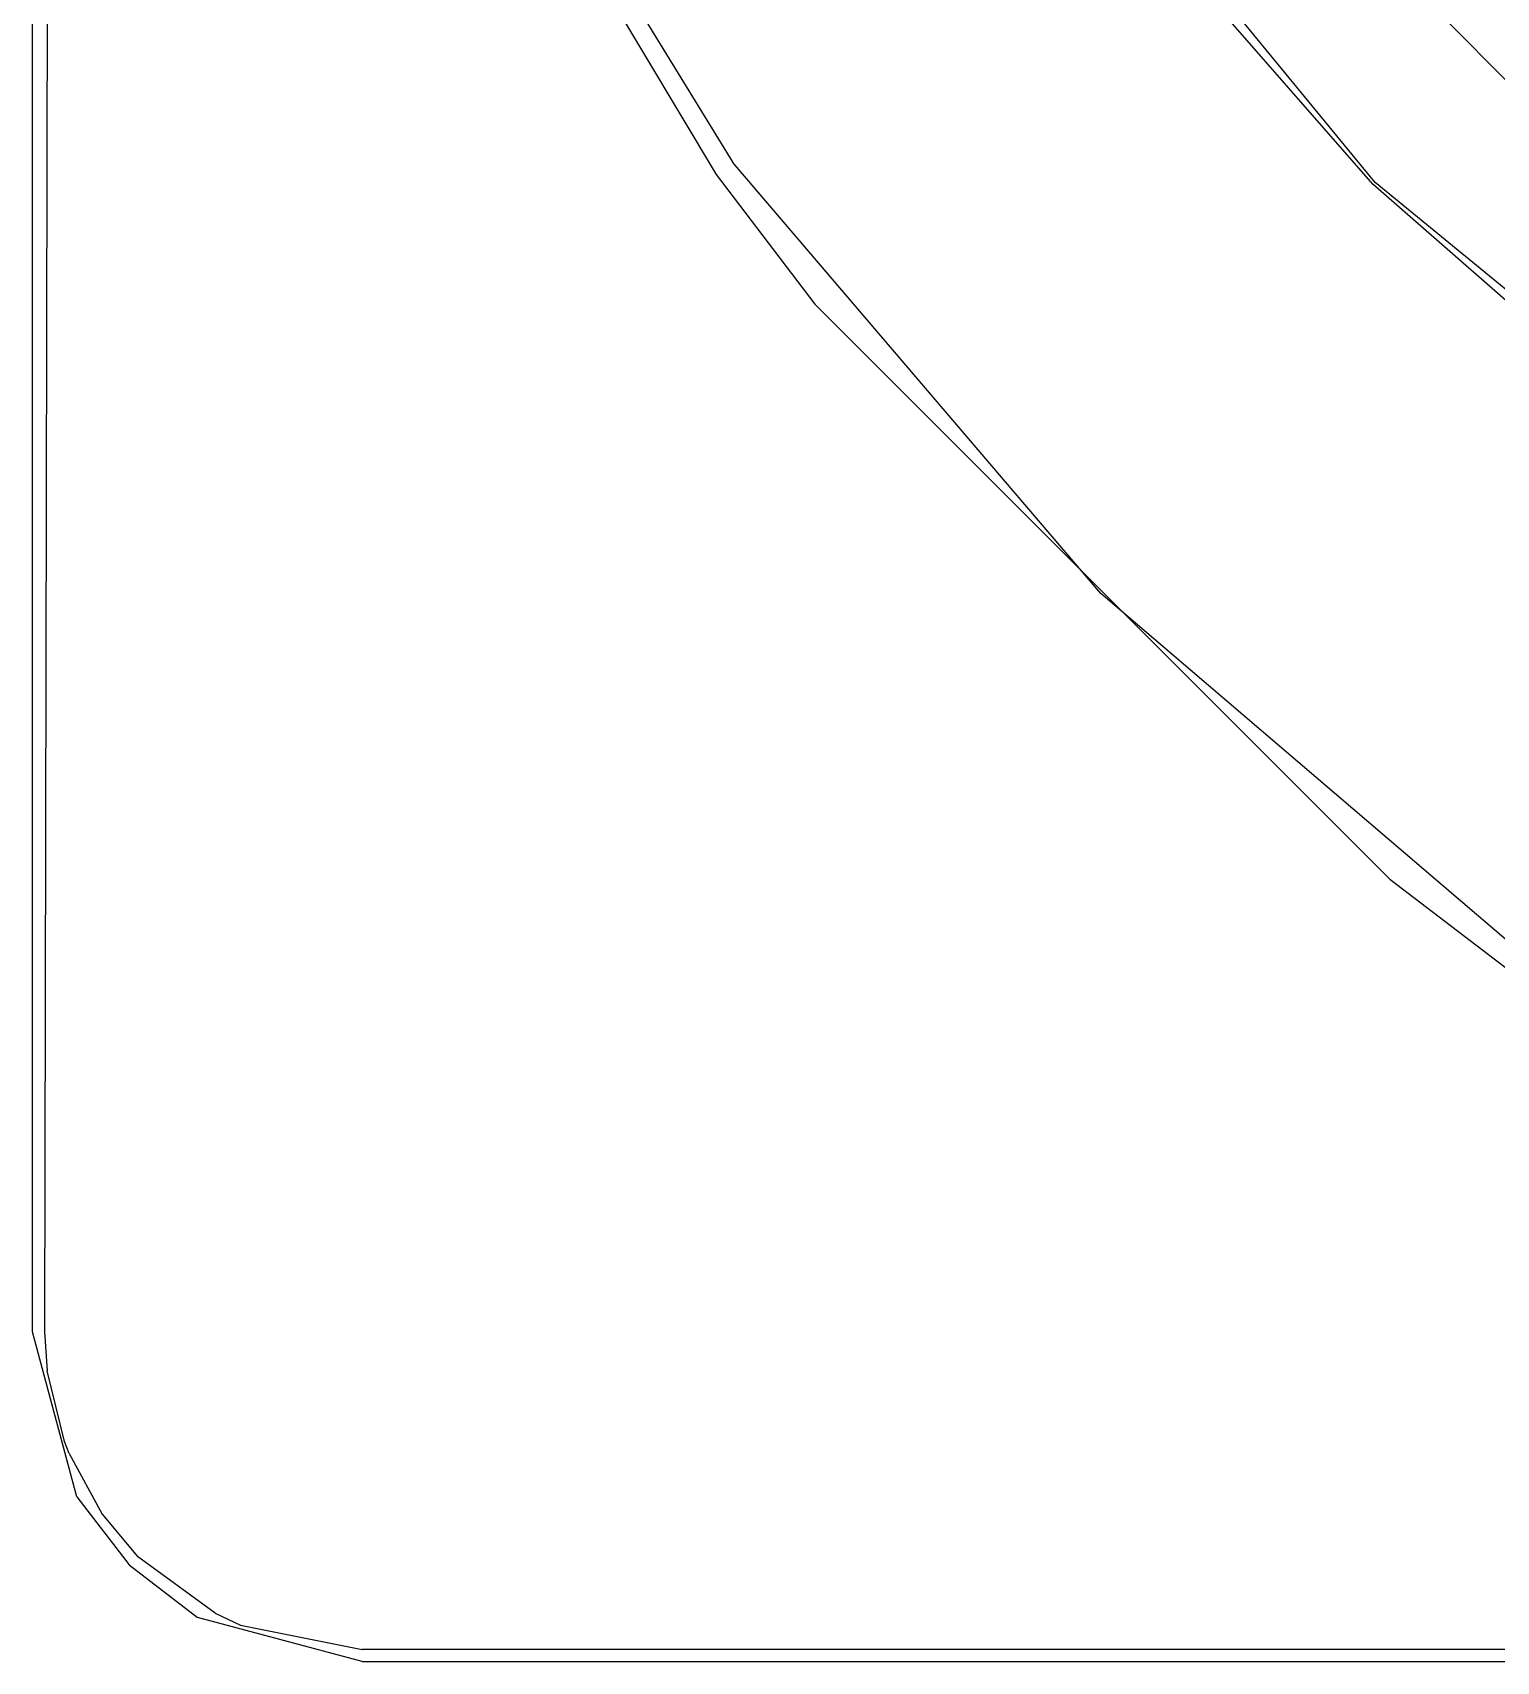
# Model space of a CAD drawing. Extents: x 2903 to 3133, y -1117 to -811.
# Drawn here: x 2903.23 to 2916.57, y -1116.88 to -1102.03 of the extents above; entities that cross this region are included whole.
import ezdxf

# ---------------------------------------------------------------- set-up
doc = ezdxf.new("R2010")
doc.units = 0
doc.header["$MEASUREMENT"] = 0
for name, color, linetype in [('Layer1', 252, 'CONTINUOUS'), ('Layer2', 252, 'CONTINUOUS'), ('Layer3', 254, 'CONTINUOUS')]:
    doc.layers.add(name, color=color, linetype=linetype)

msp = doc.modelspace()

# ---------------------------------------------------------------- linework, layer by layer
at = {"layer": 'Layer1', "linetype": 'Continuous'}
for points, invisible_edges in [([(2904.235, -813.881, 221.005), (2909.609, -845.086, 221.005), (2909.609, -1082.669, 221.005), (2904.235, -1113.873, 221.005)], 15), ([(2903.305, -977.075, 220.379), (2903.305, -1113.874, 220.379), (2903.231, -1113.874, 219.993), (2903.231, -977.075, 219.993)], 15), ([(2903.522, -977.075, 220.708), (2903.522, -1113.874, 220.708), (2903.305, -1113.874, 220.379), (2903.305, -977.075, 220.379)], 15), ([(2903.849, -1113.874, 220.928), (2903.522, -1113.874, 220.708), (2903.522, -977.075, 220.708), (2903.849, -977.075, 220.928)], 15), ([(2903.849, -977.075, 220.928), (2904.235, -977.075, 221.005), (2904.235, -1113.874, 221.005), (2903.849, -1113.874, 220.928)], 15), ([(2904.235, -1113.874, 221.005), (2908.233, -1113.874, 221.005), (2908.233, -977.075, 221.005), (2904.235, -977.075, 221.005)], 15), ([(2909.609, -1082.669, 221.005), (2910.989, -1091.319, 221.005), (2904.235, -1113.873, 221.005)], 15), ([(2914.989, -1099.112, 221.005), (2910.989, -1091.319, 221.005), (2904.235, -1113.874, 221.005), (2904.503, -1114.874, 221.005)], 15), ([(2909.114, -1111.517, 205.818), (2909.089, -1097.992, 202.944), (2915.498, -1096.295, 200.674)], 15), ([(2916.928, -1098.384, 201.056), (2916.236, -1097.574, 200.884), (2915.498, -1096.295, 200.674), (2909.114, -1111.517, 205.818)], 15), ([(2914.989, -1099.112, 221.005), (2916.148, -1097.752, 221.005), (2922.561, -1104.105, 221.005), (2921.211, -1105.277, 221.005)], 15), ([(2919.872, -1100.884, 130.707), (2916.092, -1097.675, 221.005), (2922.437, -1104.02, 221.005)], 13), ([(2903.371, -1097.886, 203.928), (2903.341, -1113.874, 207.326), (2903.231, -1113.874, 219.993), (2903.231, -1097.886, 219.993)], 10), ([(2903.479, -1113.978, 206.839), (2903.479, -1113.978, 206.839), (2903.341, -1113.874, 207.326), (2903.371, -1097.886, 203.928)], 15), ([(2903.508, -1097.938, 203.429), (2903.371, -1097.886, 203.928), (2903.479, -1113.978, 206.839), (2903.642, -1114.022, 206.634)], 15), ([(2903.846, -1114.054, 206.483), (2903.642, -1114.022, 206.634), (2903.508, -1097.938, 203.429), (2903.876, -1097.977, 203.065)], 15), ([(2904.375, -1097.991, 202.932), (2903.876, -1097.977, 203.065), (2903.846, -1114.054, 206.483), (2904.345, -1114.083, 206.353)], 15), ([(2904.345, -1114.083, 206.353), (2904.345, -1114.083, 206.353), (2904.375, -1097.991, 202.932), (2909.114, -1111.517, 205.818)], 15), ([(2904.375, -1097.991, 202.932), (2904.375, -1097.991, 202.932), (2909.089, -1097.991, 202.932), (2909.114, -1111.517, 205.818)], 15), ([(2921.884, -1103.344, 201.555), (2916.928, -1098.384, 201.056), (2909.114, -1111.517, 205.818)], 15), ([(2921.211, -1105.277, 221.005), (2914.989, -1099.112, 221.005), (2904.503, -1114.874, 221.005)], 15), ([(2923.775, -1104.588, 201.939), (2922.534, -1103.882, 201.657), (2921.884, -1103.344, 201.555), (2909.114, -1111.517, 205.818)], 15), ([(2929.891, -1107.528, 202.322), (2924.727, -1105.013, 202.01), (2923.775, -1104.588, 201.939), (2909.114, -1111.517, 205.818)], 15), ([(2906.234, -1115.873, 221.005), (2904.503, -1114.874, 221.005), (2921.211, -1105.277, 221.005), (2929.042, -1109.203, 221.005)], 15), ([(2932.909, -1108.158, 202.322), (2929.891, -1107.528, 202.322), (2909.114, -1111.517, 205.818)], 15), ([(2937.442, -1110.778, 202.642), (2932.909, -1108.158, 202.322), (2909.114, -1111.517, 205.818)], 15), ([(2937.442, -1110.503, 221.005), (2929.042, -1109.203, 221.005), (2906.234, -1115.873, 221.005)], 15), ([(2906.234, -1115.873, 221.005), (3130.228, -1115.873, 221.005), (3099.02, -1110.503, 221.005), (2937.442, -1110.503, 221.005)], 15), ([(2909.114, -1111.517, 205.818), (2937.442, -1110.778, 202.642), (3099.02, -1110.778, 202.642), (3127.349, -1111.517, 205.818)], 15), ([(2904.345, -1114.083, 206.353), (2904.345, -1114.083, 206.353), (2905.302, -1115.729, 206.703), (2909.114, -1111.517, 205.818)], 15), ([(2905.302, -1115.729, 206.703), (2905.302, -1115.729, 206.703), (2906.234, -1115.975, 206.755), (2909.114, -1111.517, 205.818)], 15), ([(2906.234, -1115.975, 206.755), (2909.114, -1111.517, 205.818), (3127.349, -1111.517, 205.818), (3130.227, -1115.975, 206.755)], 15), ([(2903.633, -1115.376, 219.993), (2903.633, -1115.376, 219.993), (2903.231, -1113.874, 219.993), (2903.521, -1114.874, 207.465)], 13), ([(2903.521, -1114.874, 207.465), (2903.521, -1114.874, 207.465), (2903.364, -1114.23, 207.376), (2903.231, -1113.874, 219.993)], 13), ([(2903.231, -1113.874, 219.993), (2903.231, -1113.874, 219.993), (2903.341, -1113.874, 207.326), (2903.364, -1114.23, 207.376)], 11), ([(2903.697, -1115.339, 220.379), (2903.633, -1115.376, 219.993), (2903.231, -1113.874, 219.993), (2903.305, -1113.874, 220.379)], 15), ([(2903.697, -1115.339, 220.379), (2903.305, -1113.874, 220.379), (2903.522, -1113.874, 220.708), (2903.885, -1115.23, 220.708)], 15), ([(2903.479, -1113.978, 206.839), (2903.479, -1113.978, 206.839), (2903.341, -1113.874, 207.326), (2903.364, -1114.23, 207.376)], 15), ([(2903.364, -1114.23, 207.376), (2903.479, -1113.978, 206.839), (2903.652, -1115.02, 207.134), (2903.563, -1114.982, 207.48)], 15), ([(2903.642, -1114.022, 206.634), (2903.642, -1114.022, 206.634), (2903.479, -1113.978, 206.839), (2903.865, -1115, 206.814)], 15), ([(2903.865, -1115, 206.814), (2903.865, -1115, 206.814), (2903.652, -1115.02, 207.134), (2903.479, -1113.978, 206.839)], 15), ([(2903.885, -1115.23, 220.708), (2903.522, -1113.874, 220.708), (2903.849, -1113.874, 220.928), (2904.168, -1115.067, 220.928)], 15), ([(2904.168, -1115.067, 220.928), (2903.849, -1113.874, 220.928), (2904.235, -1113.874, 221.005), (2904.503, -1114.874, 221.005)], 15), ([(2904.171, -1114.92, 206.593), (2903.846, -1114.054, 206.483), (2903.642, -1114.022, 206.634), (2903.865, -1115, 206.814)], 15), ([(2904.345, -1114.083, 206.353), (2904.345, -1114.083, 206.353), (2903.846, -1114.054, 206.483), (2904.171, -1114.92, 206.593)], 15), ([(2904.345, -1114.083, 206.353), (2904.345, -1114.083, 206.353), (2904.171, -1114.92, 206.593), (2904.606, -1115.043, 206.557)], 15), ([(2904.606, -1115.043, 206.557), (2904.606, -1115.043, 206.557), (2904.345, -1114.083, 206.353), (2905.302, -1115.729, 206.703)], 15), ([(2903.633, -1115.377, 219.993), (2903.633, -1115.377, 219.993), (2903.563, -1114.982, 207.48), (2903.521, -1114.874, 207.465)], 11), ([(2905.041, -1115.94, 220.928), (2904.168, -1115.067, 220.928), (2904.503, -1114.874, 221.005), (2905.234, -1115.606, 221.005)], 15), ([(2904.503, -1114.874, 221.005), (2905.234, -1115.606, 221.005), (2906.234, -1115.873, 221.005)], 15), ([(2903.633, -1115.377, 219.993), (2903.563, -1114.982, 207.48), (2903.865, -1115.536, 207.557), (2903.633, -1115.376, 219.993)], 13), ([(2903.959, -1115.467, 207.205), (2903.652, -1115.02, 207.134), (2903.563, -1114.982, 207.48), (2903.865, -1115.536, 207.557)], 15), ([(2904.433, -1115.815, 206.964), (2903.865, -1115, 206.814), (2903.652, -1115.02, 207.134), (2904.267, -1115.914, 207.276)], 15), ([(2904.171, -1114.92, 206.593), (2903.865, -1115, 206.814), (2904.433, -1115.815, 206.964), (2904.661, -1115.635, 206.74)], 15), ([(2904.606, -1115.043, 206.557), (2904.606, -1115.043, 206.557), (2904.171, -1114.92, 206.593), (2904.661, -1115.635, 206.74)], 15), ([(2903.885, -1115.23, 220.708), (2904.878, -1116.223, 220.708), (2905.041, -1115.94, 220.928), (2904.168, -1115.067, 220.928)], 15), ([(2905.302, -1115.729, 206.703), (2904.606, -1115.043, 206.557), (2904.661, -1115.635, 206.74), (2905.386, -1116.107, 206.837)], 15), ([(2903.885, -1115.23, 220.708), (2904.878, -1116.223, 220.708), (2904.769, -1116.411, 220.379), (2903.697, -1115.339, 220.379)], 15), ([(2904.11, -1115.998, 219.993), (2904.11, -1115.998, 219.993), (2903.633, -1115.376, 219.993), (2903.697, -1115.339, 220.379)], 15), ([(2903.633, -1115.376, 219.993), (2903.633, -1115.376, 219.993), (2903.865, -1115.536, 207.557), (2904.188, -1115.922, 207.61)], 11), ([(2904.188, -1115.922, 207.61), (2904.188, -1115.922, 207.61), (2903.633, -1115.377, 219.993), (2904.11, -1115.998, 219.993)], 11), ([(2903.697, -1115.339, 220.379), (2903.697, -1115.339, 220.379), (2904.769, -1116.411, 220.379), (2904.732, -1116.475, 219.993)], 15), ([(2904.732, -1116.475, 219.993), (2904.732, -1116.475, 219.993), (2904.11, -1115.998, 219.993), (2903.697, -1115.339, 220.379)], 15), ([(2904.188, -1115.922, 207.61), (2904.267, -1115.914, 207.276), (2903.959, -1115.467, 207.205), (2903.865, -1115.536, 207.557)], 15), ([(2905.041, -1115.94, 220.928), (2906.234, -1116.26, 220.928), (2906.234, -1115.873, 221.005), (2905.234, -1115.606, 221.005)], 15), ([(2905.386, -1116.107, 206.837), (2904.661, -1115.635, 206.74), (2904.433, -1115.815, 206.964), (2905.265, -1116.351, 207.063)], 15), ([(2906.234, -1116.382, 206.944), (2906.231, -1115.975, 206.755), (2905.302, -1115.729, 206.703), (2905.386, -1116.107, 206.837)], 15), ([(2904.267, -1115.914, 207.276), (2904.216, -1115.929, 207.444), (2904.188, -1115.922, 207.61), (2904.895, -1116.439, 207.682)], 15), ([(2905.265, -1116.351, 207.063), (2904.433, -1115.815, 206.964), (2904.267, -1115.914, 207.276), (2905.174, -1116.504, 207.37)], 15), ([(2905.174, -1116.504, 207.37), (2905.174, -1116.504, 207.37), (2904.267, -1115.914, 207.276), (2905.127, -1116.547, 207.697)], 15), ([(2904.267, -1115.914, 207.276), (2904.267, -1115.914, 207.276), (2904.895, -1116.439, 207.682), (2905.127, -1116.547, 207.697)], 15), ([(3130.228, -1116.26, 220.928), (3130.228, -1115.873, 221.005), (2906.234, -1115.873, 221.005), (2906.234, -1116.26, 220.928)], 15), ([(2904.895, -1116.439, 207.682), (2904.895, -1116.439, 207.682), (2904.188, -1115.922, 207.61), (2904.11, -1115.998, 219.993)], 13), ([(2905.127, -1116.547, 207.697), (2905.127, -1116.547, 207.697), (2904.11, -1115.998, 219.993), (2904.732, -1116.475, 219.993)], 11), ([(2904.11, -1115.998, 219.993), (2904.11, -1115.998, 219.993), (2904.895, -1116.439, 207.682), (2905.127, -1116.547, 207.697)], 11), ([(2905.041, -1115.94, 220.928), (2904.878, -1116.223, 220.708), (2906.234, -1116.586, 220.708), (2906.234, -1116.26, 220.928)], 15), ([(3130.227, -1115.975, 206.766), (3130.227, -1116.382, 206.955), (2906.234, -1116.382, 206.955), (2906.23, -1115.975, 206.766)], 15), ([(2905.265, -1116.351, 207.063), (2905.386, -1116.107, 206.837), (2906.234, -1116.382, 206.944), (2906.234, -1116.541, 207.098)], 15), ([(2906.234, -1116.586, 220.708), (2906.234, -1116.804, 220.379), (2904.769, -1116.411, 220.379), (2904.878, -1116.223, 220.708)], 15), ([(2905.174, -1116.504, 207.37), (2905.265, -1116.351, 207.063), (2906.234, -1116.541, 207.098), (2906.234, -1116.713, 207.403)], 15), ([(3130.228, -1116.26, 220.928), (3130.228, -1116.586, 220.708), (2906.234, -1116.586, 220.708), (2906.234, -1116.26, 220.928)], 15), ([(2906.234, -1116.877, 219.993), (2904.732, -1116.475, 219.993), (2904.769, -1116.411, 220.379), (2906.234, -1116.804, 220.379)], 15), ([(2905.127, -1116.547, 207.697), (2906.234, -1116.77, 207.728), (2906.234, -1116.877, 219.993), (2904.733, -1116.476, 219.993)], 10), ([(2906.234, -1116.77, 207.728), (2906.234, -1116.713, 207.403), (2905.174, -1116.504, 207.37), (2905.127, -1116.547, 207.697)], 15), ([(2906.234, -1116.382, 206.955), (2906.234, -1116.541, 207.11), (3130.227, -1116.541, 207.11), (3130.227, -1116.382, 206.955)], 15), ([(3130.227, -1116.541, 207.11), (3130.227, -1116.666, 207.303), (2906.234, -1116.666, 207.303), (2906.234, -1116.541, 207.11)], 15), ([(2906.234, -1116.586, 220.708), (2906.234, -1116.804, 220.379), (3130.228, -1116.804, 220.379), (3130.228, -1116.586, 220.708)], 15), ([(2906.234, -1116.666, 207.303), (2906.234, -1116.713, 207.414), (3130.227, -1116.713, 207.414), (3130.227, -1116.666, 207.303)], 15), ([(3130.227, -1116.713, 207.414), (3130.227, -1116.771, 207.739), (2906.234, -1116.771, 207.739), (2906.234, -1116.713, 207.414)], 15), ([(2906.234, -1116.77, 207.739), (2906.234, -1116.878, 220.004), (3130.227, -1116.877, 219.993), (3130.227, -1116.77, 207.739)], 5), ([(3130.228, -1116.804, 220.379), (3130.228, -1116.877, 219.993), (2906.234, -1116.877, 219.993), (2906.234, -1116.804, 220.379)], 15)]:
    msp.add_3dface(points, dxfattribs=dict(at, invisible_edges=invisible_edges))
at = {"layer": 'Layer2', "linetype": 'Continuous'}
for points, invisible_edges in [([(2911.539, -1103.57, 202.631), (2911.539, -1103.57, 202.631), (2907.775, -1097.58, 202.631), (2910.73, -1091.404, 202.631)], 15), ([(2911.539, -1103.57, 202.631), (2910.73, -1091.404, 202.631), (2914.769, -1099.273, 202.631), (2916.541, -1108.572, 202.631)], 15), ([(2914.127, -1099.917, 188.857), (2911.663, -1096.29, 188.866), (2908.257, -1098.13, 188.876), (2910.832, -1102.332, 188.876)], 15), ([(2911.539, -1103.57, 202.631), (2911.084, -1103.933, 202.514), (2907.25, -1097.833, 202.514), (2907.775, -1097.58, 202.631)], 15), ([(2906.807, -1098.047, 202.181), (2907.25, -1097.833, 202.514), (2911.084, -1103.933, 202.514), (2910.699, -1104.24, 202.181)], 15), ([(2906.807, -1098.047, 202.181), (2906.515, -1098.187, 201.683), (2910.445, -1104.442, 201.683), (2910.699, -1104.24, 202.181)], 15), ([(2906.418, -1098.234, 201.099), (2909.462, -1103.327, 201.099), (2910.445, -1104.442, 201.683), (2906.515, -1098.187, 201.683)], 15), ([(2909.614, -1103.217, 190.355), (2909.614, -1103.217, 190.355), (2906.418, -1098.234, 201.099), (2909.462, -1103.327, 201.099)], 11), ([(2906.418, -1098.234, 201.099), (2906.418, -1098.234, 201.099), (2906.915, -1098.814, 190.355), (2909.614, -1103.217, 190.355)], 11), ([(2908.257, -1098.13, 188.876), (2910.832, -1102.332, 188.876), (2910.229, -1102.77, 189.073), (2907.593, -1098.469, 189.073)], 15), ([(2908.257, -1098.13, 188.876), (2910.832, -1102.332, 188.876), (2910.229, -1102.77, 189.073), (2907.593, -1098.469, 189.073)], 15), ([(2907.593, -1098.469, 189.073), (2910.229, -1102.77, 189.073), (2909.784, -1103.093, 189.614), (2907.103, -1098.719, 189.614)], 15), ([(2907.593, -1098.469, 189.073), (2910.229, -1102.77, 189.073), (2909.784, -1103.093, 189.614), (2907.103, -1098.719, 189.614)], 15), ([(2906.915, -1098.814, 190.355), (2907.103, -1098.719, 189.614), (2909.784, -1103.093, 189.614), (2909.614, -1103.217, 190.355)], 15), ([(2906.915, -1098.814, 190.355), (2907.103, -1098.719, 189.614), (2909.784, -1103.093, 189.614), (2909.614, -1103.217, 190.355)], 15), ([(2921.052, -1105.498, 202.631), (2922.53, -1112.336, 202.631), (2916.541, -1108.572, 202.631), (2914.769, -1099.273, 202.631)], 15), ([(2910.832, -1102.332, 188.876), (2914.127, -1099.917, 188.857), (2915.952, -1101.754, 188.847), (2914.032, -1106.079, 188.876)], 15), ([(2917.816, -1102.435, 127.612), (2916.607, -1101.193, 127.639), (2914.127, -1099.917, 188.857), (2919.092, -1104.915, 188.83)], 10), ([(2915.952, -1101.754, 188.847), (2914.032, -1106.079, 188.876), (2917.779, -1109.279, 188.876), (2919.092, -1104.917, 188.83)], 15), ([(2910.832, -1102.332, 188.876), (2914.032, -1106.079, 188.876), (2913.505, -1106.606, 189.073), (2910.229, -1102.77, 189.073)], 15), ([(2910.832, -1102.332, 188.876), (2914.032, -1106.079, 188.876), (2913.505, -1106.606, 189.073), (2910.229, -1102.77, 189.073)], 15), ([(2910.229, -1102.77, 189.073), (2913.505, -1106.606, 189.073), (2913.116, -1106.995, 189.614), (2909.784, -1103.093, 189.614)], 15), ([(2910.229, -1102.77, 189.073), (2913.505, -1106.606, 189.073), (2913.116, -1106.995, 189.614), (2909.784, -1103.093, 189.614)], 15), ([(2909.614, -1103.217, 190.355), (2909.784, -1103.093, 189.614), (2913.116, -1106.995, 189.614), (2912.967, -1107.144, 190.355)], 15), ([(2909.614, -1103.217, 190.355), (2909.784, -1103.093, 189.614), (2913.116, -1106.995, 189.614), (2912.967, -1107.144, 190.355)], 15), ([(2909.614, -1103.217, 190.355), (2909.614, -1103.217, 190.355), (2909.462, -1103.327, 201.099), (2910.362, -1104.509, 201.099)], 11), ([(2912.967, -1107.144, 190.355), (2912.967, -1107.144, 190.355), (2909.614, -1103.217, 190.355), (2910.362, -1104.509, 201.099)], 13), ([(2909.462, -1103.327, 201.099), (2909.462, -1103.327, 201.099), (2910.362, -1104.509, 201.099), (2910.445, -1104.442, 201.683)], 15), ([(2916.541, -1108.572, 202.631), (2911.539, -1103.57, 202.631), (2911.084, -1103.933, 202.514), (2916.178, -1109.027, 202.514)], 15), ([(2916.178, -1109.027, 202.514), (2915.871, -1109.412, 202.181), (2910.699, -1104.24, 202.181), (2911.084, -1103.933, 202.514)], 15), ([(2915.871, -1109.412, 202.181), (2915.669, -1109.666, 201.683), (2910.445, -1104.442, 201.683), (2910.699, -1104.24, 202.181)], 15), ([(2915.669, -1109.666, 201.683), (2915.602, -1109.749, 201.099), (2910.362, -1104.509, 201.099), (2910.445, -1104.442, 201.683)], 15), ([(2912.967, -1107.144, 190.355), (2912.967, -1107.144, 190.355), (2910.362, -1104.509, 201.099), (2915.602, -1109.749, 201.099)], 11), ([(2914.032, -1106.079, 188.876), (2917.779, -1109.279, 188.876), (2917.341, -1109.882, 189.073), (2913.505, -1106.606, 189.073)], 15), ([(2914.032, -1106.079, 188.876), (2917.779, -1109.279, 188.876), (2917.341, -1109.882, 189.073), (2913.505, -1106.606, 189.073)], 15), ([(2913.505, -1106.606, 189.073), (2917.341, -1109.882, 189.073), (2917.017, -1110.327, 189.614), (2913.116, -1106.995, 189.614)], 15), ([(2913.505, -1106.606, 189.073), (2917.341, -1109.882, 189.073), (2917.017, -1110.327, 189.614), (2913.116, -1106.995, 189.614)], 15), ([(2912.967, -1107.144, 190.355), (2913.116, -1106.995, 189.614), (2917.017, -1110.327, 189.614), (2916.894, -1110.497, 190.355)], 15), ([(2912.967, -1107.144, 190.355), (2913.116, -1106.995, 189.614), (2917.017, -1110.327, 189.614), (2916.894, -1110.497, 190.355)], 15), ([(2916.894, -1110.497, 190.355), (2916.894, -1110.497, 190.355), (2912.967, -1107.144, 190.355), (2915.602, -1109.749, 201.099)], 13), ([(2922.277, -1112.861, 202.514), (2922.53, -1112.336, 202.631), (2916.541, -1108.572, 202.631), (2916.178, -1109.027, 202.514)], 15), ([(2916.178, -1109.027, 202.514), (2915.871, -1109.412, 202.181), (2922.064, -1113.304, 202.181), (2922.277, -1112.861, 202.514)], 15), ([(2922.064, -1113.304, 202.181), (2921.923, -1113.596, 201.683), (2915.669, -1109.666, 201.683), (2915.871, -1109.412, 202.181)], 15), ([(2915.602, -1109.749, 201.099), (2915.602, -1109.749, 201.099), (2915.669, -1109.666, 201.683), (2916.783, -1110.649, 201.099)], 15), ([(2916.783, -1110.649, 201.099), (2916.783, -1110.649, 201.099), (2921.877, -1113.693, 201.099), (2915.669, -1109.666, 201.683)], 15), ([(2921.877, -1113.693, 201.099), (2921.877, -1113.693, 201.099), (2921.923, -1113.596, 201.683), (2915.669, -1109.666, 201.683)], 15), ([(2916.894, -1110.497, 190.355), (2916.248, -1110.123, 195.727), (2915.602, -1109.749, 201.099), (2916.783, -1110.649, 201.099)], 11)]:
    msp.add_3dface(points, dxfattribs=dict(at, invisible_edges=invisible_edges))
at = {"layer": 'Layer3', "linetype": 'Continuous'}
for points, invisible_edges in [([(3126.853, -1080.409, 206.344), (2909.609, -1080.409, 206.344), (2930.991, -1108.276, 206.344), (3098.003, -1109.259, 206.344)], 15), ([(2930.991, -1108.276, 206.344), (2910.592, -1087.877, 206.344), (2909.609, -1080.409, 206.344)], 13), ([(2910.592, -1087.877, 206.344), (2924.032, -1105.394, 206.344), (2930.991, -1108.276, 206.344)], 13), ([(2910.592, -1087.877, 206.344), (2913.474, -1094.836, 206.344), (2924.032, -1105.394, 206.344)], 14), ([(2913.474, -1094.836, 206.344), (2918.058, -1100.81, 206.344), (2924.032, -1105.394, 206.344)], 12), ([(2912.842, -1100.439, 225.491), (2915.452, -1103.416, 225.491), (2915.517, -1097.15, 225.491)], 15), ([(2918.371, -1100.497, 225.491), (2915.452, -1103.416, 225.491), (2915.517, -1097.15, 225.491)], 15), ([(2911.385, -1099.031, 223.098), (2915.195, -1103.673, 223.098), (2911.708, -1098.815, 222.994)], 15), ([(2911.708, -1098.815, 222.994), (2917.622, -1101.246, 222.994), (2915.469, -1103.399, 222.994)], 15), ([(2915.195, -1103.673, 223.098), (2915.469, -1103.399, 222.994), (2911.708, -1098.815, 222.994)], 13), ([(2914.994, -1103.874, 223.382), (2911.385, -1099.031, 223.098), (2911.148, -1099.189, 223.382)], 15), ([(2911.385, -1099.031, 223.098), (2915.195, -1103.673, 223.098), (2914.994, -1103.874, 223.382)], 15), ([(2914.879, -1103.989, 223.771), (2911.148, -1099.189, 223.382), (2911.014, -1099.279, 223.771)], 15), ([(2911.148, -1099.189, 223.382), (2914.879, -1103.989, 223.771), (2914.994, -1103.874, 223.382)], 15), ([(2912.842, -1100.439, 225.491), (2912.54, -1100.67, 225.392), (2915.452, -1103.416, 225.491)], 7), ([(2918.429, -1106.026, 225.491), (2915.452, -1103.416, 225.491), (2918.371, -1100.497, 225.491)], 15), ([(2912.54, -1100.67, 225.392), (2912.315, -1100.843, 225.118), (2915.183, -1103.685, 225.392)], 15), ([(2912.54, -1100.67, 225.392), (2915.183, -1103.685, 225.392), (2915.452, -1103.416, 225.491)], 15), ([(2912.315, -1100.843, 225.118), (2912.226, -1100.911, 224.742), (2914.983, -1103.885, 225.118)], 15), ([(2914.903, -1103.965, 224.742), (2912.226, -1100.911, 224.742), (2912.405, -1100.973, 223.771), (2914.879, -1103.989, 223.771)], 15), ([(2912.226, -1100.911, 224.742), (2914.983, -1103.885, 225.118), (2914.903, -1103.965, 224.742)], 15), ([(2912.315, -1100.843, 225.118), (2914.983, -1103.885, 225.118), (2915.183, -1103.685, 225.392)], 15), ([(2923.596, -1105.83, 222.994), (2917.622, -1101.246, 222.994), (2915.469, -1103.399, 222.994)], 15), ([(2915.452, -1103.416, 225.491), (2915.183, -1103.685, 225.392), (2918.429, -1106.026, 225.491)], 7), ([(2919.837, -1107.483, 223.098), (2915.469, -1103.399, 222.994), (2915.195, -1103.673, 223.098)], 15), ([(2923.596, -1105.83, 222.994), (2915.469, -1103.399, 222.994), (2920.053, -1107.16, 222.994)], 15), ([(2915.469, -1103.399, 222.994), (2919.837, -1107.483, 223.098), (2920.053, -1107.16, 222.994)], 7), ([(2915.183, -1103.685, 225.392), (2914.983, -1103.885, 225.118), (2918.198, -1106.328, 225.392)], 15), ([(2914.994, -1103.874, 223.382), (2919.679, -1107.72, 223.382), (2915.195, -1103.673, 223.098)], 15), ([(2915.183, -1103.685, 225.392), (2918.198, -1106.328, 225.392), (2918.429, -1106.026, 225.491)], 15), ([(2915.195, -1103.673, 223.098), (2919.679, -1107.72, 223.382), (2919.837, -1107.483, 223.098)], 15), ([(2914.879, -1103.989, 223.771), (2914.994, -1103.874, 223.382), (2917.936, -1106.669, 223.771)], 15), ([(2914.983, -1103.885, 225.118), (2914.903, -1103.965, 224.742), (2918.025, -1106.553, 225.118)], 15), ([(2914.983, -1103.885, 225.118), (2918.025, -1106.553, 225.118), (2918.198, -1106.328, 225.392)], 15), ([(2919.679, -1107.72, 223.382), (2917.936, -1106.669, 223.771), (2914.994, -1103.874, 223.382)], 15), ([(2917.957, -1106.642, 224.742), (2914.903, -1103.965, 224.742), (2914.879, -1103.989, 223.771), (2917.936, -1106.669, 223.771)], 15), ([(2914.903, -1103.965, 224.742), (2918.025, -1106.553, 225.118), (2917.957, -1106.642, 224.742)], 15)]:
    msp.add_3dface(points, dxfattribs=dict(at, invisible_edges=invisible_edges))

doc.saveas('drawing.dxf')
